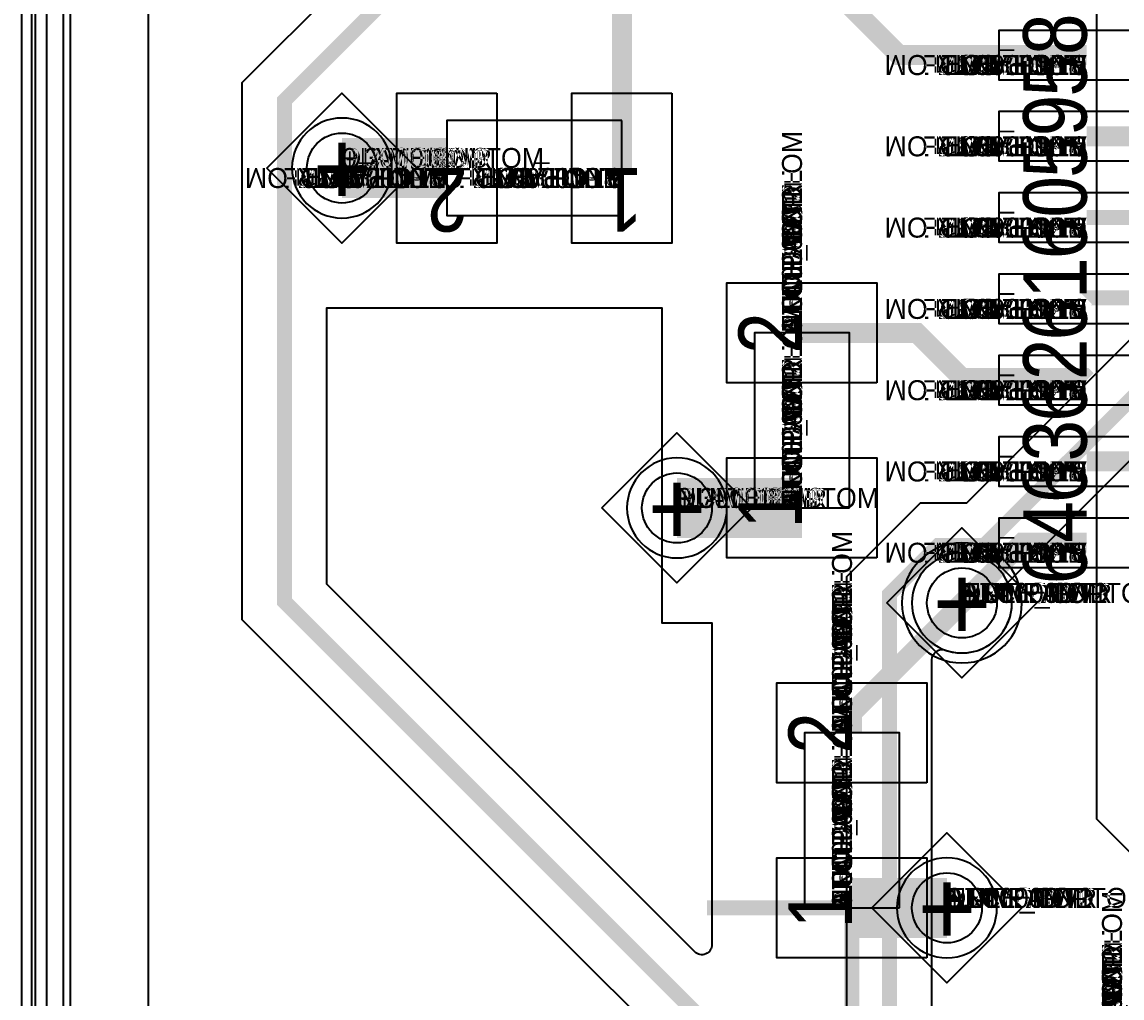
# Model space of a CAD drawing. Extents: x 0 to 323, y 0 to 320.
# Drawn here: x 0 to 11, y 68.7 to 78.46 of the extents above; entities that cross this region are included whole.
import ezdxf
from ezdxf.enums import TextEntityAlignment as Align

# ---------------------------------------------------------------- set-up
doc = ezdxf.new("R2010")
doc.units = 0
doc.header["$MEASUREMENT"] = 0
doc.layers.get('0').update_dxf_attribs({"linetype": 'CONTINUOUS'})
for name, color, linetype in [('BOARD_GEOMETRY_OUTLINE', 1, 'CONTINUOUS'), ('CDN_FIGURES', 7, 'CONTINUOUS'), ('ETCH_BOTTOM', 7, 'CONTINUOUS'), ('ETCH_GND', 3, 'CONTINUOUS'), ('ETCH_INT1', 4, 'CONTINUOUS'), ('ETCH_INT2', 5, 'CONTINUOUS'), ('ETCH_PWR', 6, 'CONTINUOUS'), ('ETCH_TOP', 2, 'CONTINUOUS'), ('MANUFACTURING_NCLEGEND-1-6', 8, 'CONTINUOUS'), ('PACKAGE_GEOMETRY_ASSEMBLY_TOP', 11, 'CONTINUOUS'), ('PACKAGE_GEOMETRY_PIN_NUMBER', 9, 'CONTINUOUS')]:
    doc.layers.add(name, color=color, linetype=linetype)

# ---------------------------------------------------------------- blocks, each defined once
blk = doc.blocks.new('PAD_INFO')
for tag in ['SHAPE_TYPE', 'PAD_HEIGHT', 'PAD_LAYER', 'PAD_TYPE', 'PAD_WIDTH']:
    blk.add_attdef(tag, (0, 0), '', height=0.2)
at = {"flags": 2}
blk.add_attdef('CDN_TYPE', (0, 0), '', height=0.2, dxfattribs=at)
blk = doc.blocks.new('DRILL_INFO')
at = {"flags": 2}
blk.add_attdef('CDN_TYPE', (0, 0), '', height=0.2, dxfattribs=at)
for tag in ['FSHAPE', 'FCHAR', 'DRILL_HEIGHT', 'DIAMETER', 'PLATED', 'DRILL_WIDTH']:
    blk.add_attdef(tag, (0, 0), '', height=0.2)
blk = doc.blocks.new('VIA0700X0300')
at = {"layer": 'ETCH_BOTTOM'}
blk.add_circle((0, 0), 0.35, dxfattribs=at)
at = {"layer": 'ETCH_GND'}
blk.add_circle((0, 0), 0.35, dxfattribs=at)
at = {"layer": 'ETCH_INT1'}
blk.add_circle((0, 0), 0.35, dxfattribs=at)
at = {"layer": 'ETCH_INT2'}
blk.add_circle((0, 0), 0.35, dxfattribs=at)
at = {"layer": 'ETCH_PWR'}
blk.add_circle((0, 0), 0.35, dxfattribs=at)
at = {"layer": 'ETCH_TOP'}
blk.add_circle((0, 0), 0.35, dxfattribs=at)
ref = blk.add_blockref('PAD_INFO', (0, 0))
ref.add_attrib('PAD_LAYER', 'ETCH_TOP', (0, 0), dxfattribs={"height": 0.2})
ref.add_attrib('SHAPE_TYPE', 'NULL', (0, 0), dxfattribs={"height": 0.2})
ref.add_attrib('PAD_TYPE', 'ANTIPAD', (0, 0), dxfattribs={"height": 0.2})
ref.add_attrib('PAD_WIDTH', '0.000000', (0, 0), dxfattribs={"height": 0.2})
ref.add_attrib('PAD_HEIGHT', '0.000000', (0, 0), dxfattribs={"height": 0.2})
ref = blk.add_blockref('PAD_INFO', (0, 0))
ref.add_attrib('PAD_LAYER', 'ETCH_GND', (0, 0), dxfattribs={"height": 0.2})
ref.add_attrib('SHAPE_TYPE', 'NULL', (0, 0), dxfattribs={"height": 0.2})
ref.add_attrib('PAD_TYPE', 'ANTIPAD', (0, 0), dxfattribs={"height": 0.2})
ref.add_attrib('PAD_WIDTH', '0.000000', (0, 0), dxfattribs={"height": 0.2})
ref.add_attrib('PAD_HEIGHT', '0.000000', (0, 0), dxfattribs={"height": 0.2})
ref = blk.add_blockref('PAD_INFO', (0, 0))
ref.add_attrib('PAD_LAYER', 'ETCH_INT1', (0, 0), dxfattribs={"height": 0.2})
ref.add_attrib('SHAPE_TYPE', 'NULL', (0, 0), dxfattribs={"height": 0.2})
ref.add_attrib('PAD_TYPE', 'ANTIPAD', (0, 0), dxfattribs={"height": 0.2})
ref.add_attrib('PAD_WIDTH', '0.000000', (0, 0), dxfattribs={"height": 0.2})
ref.add_attrib('PAD_HEIGHT', '0.000000', (0, 0), dxfattribs={"height": 0.2})
ref = blk.add_blockref('PAD_INFO', (0, 0))
ref.add_attrib('PAD_LAYER', 'ETCH_INT2', (0, 0), dxfattribs={"height": 0.2})
ref.add_attrib('SHAPE_TYPE', 'NULL', (0, 0), dxfattribs={"height": 0.2})
ref.add_attrib('PAD_TYPE', 'ANTIPAD', (0, 0), dxfattribs={"height": 0.2})
ref.add_attrib('PAD_WIDTH', '0.000000', (0, 0), dxfattribs={"height": 0.2})
ref.add_attrib('PAD_HEIGHT', '0.000000', (0, 0), dxfattribs={"height": 0.2})
ref = blk.add_blockref('PAD_INFO', (0, 0))
ref.add_attrib('PAD_LAYER', 'ETCH_PWR', (0, 0), dxfattribs={"height": 0.2})
ref.add_attrib('SHAPE_TYPE', 'NULL', (0, 0), dxfattribs={"height": 0.2})
ref.add_attrib('PAD_TYPE', 'ANTIPAD', (0, 0), dxfattribs={"height": 0.2})
ref.add_attrib('PAD_WIDTH', '0.000000', (0, 0), dxfattribs={"height": 0.2})
ref.add_attrib('PAD_HEIGHT', '0.000000', (0, 0), dxfattribs={"height": 0.2})
ref = blk.add_blockref('PAD_INFO', (0, 0))
ref.add_attrib('PAD_LAYER', 'ETCH_BOTTOM', (0, 0), dxfattribs={"height": 0.2})
ref.add_attrib('SHAPE_TYPE', 'NULL', (0, 0), dxfattribs={"height": 0.2})
ref.add_attrib('PAD_TYPE', 'ANTIPAD', (0, 0), dxfattribs={"height": 0.2})
ref.add_attrib('PAD_WIDTH', '0.000000', (0, 0), dxfattribs={"height": 0.2})
ref.add_attrib('PAD_HEIGHT', '0.000000', (0, 0), dxfattribs={"height": 0.2})
ref = blk.add_blockref('PAD_INFO', (0, 0))
ref.add_attrib('PAD_LAYER', 'ETCH_TOP', (0, 0), dxfattribs={"height": 0.2})
ref.add_attrib('SHAPE_TYPE', 'NULL', (0, 0), dxfattribs={"height": 0.2})
ref.add_attrib('PAD_TYPE', 'THERMAL', (0, 0), dxfattribs={"height": 0.2})
ref.add_attrib('PAD_WIDTH', '0.000000', (0, 0), dxfattribs={"height": 0.2})
ref.add_attrib('PAD_HEIGHT', '0.000000', (0, 0), dxfattribs={"height": 0.2})
ref = blk.add_blockref('PAD_INFO', (0, 0))
ref.add_attrib('PAD_LAYER', 'ETCH_GND', (0, 0), dxfattribs={"height": 0.2})
ref.add_attrib('SHAPE_TYPE', 'NULL', (0, 0), dxfattribs={"height": 0.2})
ref.add_attrib('PAD_TYPE', 'THERMAL', (0, 0), dxfattribs={"height": 0.2})
ref.add_attrib('PAD_WIDTH', '0.000000', (0, 0), dxfattribs={"height": 0.2})
ref.add_attrib('PAD_HEIGHT', '0.000000', (0, 0), dxfattribs={"height": 0.2})
ref = blk.add_blockref('PAD_INFO', (0, 0))
ref.add_attrib('PAD_LAYER', 'ETCH_INT1', (0, 0), dxfattribs={"height": 0.2})
ref.add_attrib('SHAPE_TYPE', 'NULL', (0, 0), dxfattribs={"height": 0.2})
ref.add_attrib('PAD_TYPE', 'THERMAL', (0, 0), dxfattribs={"height": 0.2})
ref.add_attrib('PAD_WIDTH', '0.000000', (0, 0), dxfattribs={"height": 0.2})
ref.add_attrib('PAD_HEIGHT', '0.000000', (0, 0), dxfattribs={"height": 0.2})
ref = blk.add_blockref('PAD_INFO', (0, 0))
ref.add_attrib('PAD_LAYER', 'ETCH_INT2', (0, 0), dxfattribs={"height": 0.2})
ref.add_attrib('SHAPE_TYPE', 'NULL', (0, 0), dxfattribs={"height": 0.2})
ref.add_attrib('PAD_TYPE', 'THERMAL', (0, 0), dxfattribs={"height": 0.2})
ref.add_attrib('PAD_WIDTH', '0.000000', (0, 0), dxfattribs={"height": 0.2})
ref.add_attrib('PAD_HEIGHT', '0.000000', (0, 0), dxfattribs={"height": 0.2})
ref = blk.add_blockref('PAD_INFO', (0, 0))
ref.add_attrib('PAD_LAYER', 'ETCH_PWR', (0, 0), dxfattribs={"height": 0.2})
ref.add_attrib('SHAPE_TYPE', 'NULL', (0, 0), dxfattribs={"height": 0.2})
ref.add_attrib('PAD_TYPE', 'THERMAL', (0, 0), dxfattribs={"height": 0.2})
ref.add_attrib('PAD_WIDTH', '0.000000', (0, 0), dxfattribs={"height": 0.2})
ref.add_attrib('PAD_HEIGHT', '0.000000', (0, 0), dxfattribs={"height": 0.2})
ref = blk.add_blockref('PAD_INFO', (0, 0))
ref.add_attrib('PAD_LAYER', 'ETCH_BOTTOM', (0, 0), dxfattribs={"height": 0.2})
ref.add_attrib('SHAPE_TYPE', 'NULL', (0, 0), dxfattribs={"height": 0.2})
ref.add_attrib('PAD_TYPE', 'THERMAL', (0, 0), dxfattribs={"height": 0.2})
ref.add_attrib('PAD_WIDTH', '0.000000', (0, 0), dxfattribs={"height": 0.2})
ref.add_attrib('PAD_HEIGHT', '0.000000', (0, 0), dxfattribs={"height": 0.2})
ref = blk.add_blockref('PAD_INFO', (0, 0))
ref.add_attrib('PAD_LAYER', 'ETCH_TOP', (0, 0), dxfattribs={"height": 0.2})
ref.add_attrib('SHAPE_TYPE', 'CIRCLE', (0, 0), dxfattribs={"height": 0.2})
ref.add_attrib('PAD_TYPE', 'REGULAR', (0, 0), dxfattribs={"height": 0.2})
ref.add_attrib('PAD_WIDTH', '0.700000', (0, 0), dxfattribs={"height": 0.2})
ref.add_attrib('PAD_HEIGHT', '0.700000', (0, 0), dxfattribs={"height": 0.2})
ref = blk.add_blockref('PAD_INFO', (0, 0))
ref.add_attrib('PAD_LAYER', 'ETCH_GND', (0, 0), dxfattribs={"height": 0.2})
ref.add_attrib('SHAPE_TYPE', 'CIRCLE', (0, 0), dxfattribs={"height": 0.2})
ref.add_attrib('PAD_TYPE', 'REGULAR', (0, 0), dxfattribs={"height": 0.2})
ref.add_attrib('PAD_WIDTH', '0.700000', (0, 0), dxfattribs={"height": 0.2})
ref.add_attrib('PAD_HEIGHT', '0.700000', (0, 0), dxfattribs={"height": 0.2})
ref = blk.add_blockref('PAD_INFO', (0, 0))
ref.add_attrib('PAD_LAYER', 'ETCH_INT1', (0, 0), dxfattribs={"height": 0.2})
ref.add_attrib('SHAPE_TYPE', 'CIRCLE', (0, 0), dxfattribs={"height": 0.2})
ref.add_attrib('PAD_TYPE', 'REGULAR', (0, 0), dxfattribs={"height": 0.2})
ref.add_attrib('PAD_WIDTH', '0.700000', (0, 0), dxfattribs={"height": 0.2})
ref.add_attrib('PAD_HEIGHT', '0.700000', (0, 0), dxfattribs={"height": 0.2})
ref = blk.add_blockref('PAD_INFO', (0, 0))
ref.add_attrib('PAD_LAYER', 'ETCH_INT2', (0, 0), dxfattribs={"height": 0.2})
ref.add_attrib('SHAPE_TYPE', 'CIRCLE', (0, 0), dxfattribs={"height": 0.2})
ref.add_attrib('PAD_TYPE', 'REGULAR', (0, 0), dxfattribs={"height": 0.2})
ref.add_attrib('PAD_WIDTH', '0.700000', (0, 0), dxfattribs={"height": 0.2})
ref.add_attrib('PAD_HEIGHT', '0.700000', (0, 0), dxfattribs={"height": 0.2})
ref = blk.add_blockref('PAD_INFO', (0, 0))
ref.add_attrib('PAD_LAYER', 'ETCH_PWR', (0, 0), dxfattribs={"height": 0.2})
ref.add_attrib('SHAPE_TYPE', 'CIRCLE', (0, 0), dxfattribs={"height": 0.2})
ref.add_attrib('PAD_TYPE', 'REGULAR', (0, 0), dxfattribs={"height": 0.2})
ref.add_attrib('PAD_WIDTH', '0.700000', (0, 0), dxfattribs={"height": 0.2})
ref.add_attrib('PAD_HEIGHT', '0.700000', (0, 0), dxfattribs={"height": 0.2})
ref = blk.add_blockref('PAD_INFO', (0, 0))
ref.add_attrib('PAD_LAYER', 'ETCH_BOTTOM', (0, 0), dxfattribs={"height": 0.2})
ref.add_attrib('SHAPE_TYPE', 'CIRCLE', (0, 0), dxfattribs={"height": 0.2})
ref.add_attrib('PAD_TYPE', 'REGULAR', (0, 0), dxfattribs={"height": 0.2})
ref.add_attrib('PAD_WIDTH', '0.700000', (0, 0), dxfattribs={"height": 0.2})
ref.add_attrib('PAD_HEIGHT', '0.700000', (0, 0), dxfattribs={"height": 0.2})
ref = blk.add_blockref('DRILL_INFO', (0, 0))
ref.add_attrib('DIAMETER', '0.300000', (0, 0), dxfattribs={"height": 0.2})
ref.add_attrib('PLATED', 'PLATED', (0, 0), dxfattribs={"height": 0.2})
ref.add_attrib('FSHAPE', 'DIAMOND', (0, 0), dxfattribs={"height": 0.2})
ref.add_attrib('FCHAR', '+', (0, 0), dxfattribs={"height": 0.2})
ref.add_attrib('DRILL_WIDTH', '1.500000', (0, 0), dxfattribs={"height": 0.2})
ref.add_attrib('DRILL_HEIGHT', '1.500000', (0, 0), dxfattribs={"height": 0.2})
for tag in ['CDN_TYPE', 'PIN']:
    blk.add_attdef(tag, (0, 0), '', height=0.2)
at = {"flags": 2}
for tag in ['PSTKNAME', 'BBV']:
    blk.add_attdef(tag, (0, 0), '', height=0.2, dxfattribs=at)
blk = doc.blocks.new('FIGURE_DIAMOND')
at = {"layer": 'CDN_FIGURES'}
blk.add_lwpolyline([(-0.5, 0), (0, 0.5), (0.5, 0), (0, -0.5)], close=True, dxfattribs=at)
blk = doc.blocks.new('RC1750X0500TS')
at = {"layer": 'ETCH_TOP'}
blk.add_lwpolyline([(-0.875, -0.25), (-0.875, 0.25), (0.875, 0.25), (0.875, -0.25)], close=True, dxfattribs=at)
ref = blk.add_blockref('PAD_INFO', (0, 0))
ref.add_attrib('PAD_LAYER', 'ETCH_TOP', (0, 0), dxfattribs={"height": 0.2})
ref.add_attrib('SHAPE_TYPE', 'NULL', (0, 0), dxfattribs={"height": 0.2})
ref.add_attrib('PAD_TYPE', 'ANTIPAD', (0, 0), dxfattribs={"height": 0.2})
ref.add_attrib('PAD_WIDTH', '0.000000', (0, 0), dxfattribs={"height": 0.2})
ref.add_attrib('PAD_HEIGHT', '0.000000', (0, 0), dxfattribs={"height": 0.2})
ref = blk.add_blockref('PAD_INFO', (0, 0))
ref.add_attrib('PAD_LAYER', 'ETCH_GND', (0, 0), dxfattribs={"height": 0.2})
ref.add_attrib('SHAPE_TYPE', 'NULL', (0, 0), dxfattribs={"height": 0.2})
ref.add_attrib('PAD_TYPE', 'ANTIPAD', (0, 0), dxfattribs={"height": 0.2})
ref.add_attrib('PAD_WIDTH', '0.000000', (0, 0), dxfattribs={"height": 0.2})
ref.add_attrib('PAD_HEIGHT', '0.000000', (0, 0), dxfattribs={"height": 0.2})
ref = blk.add_blockref('PAD_INFO', (0, 0))
ref.add_attrib('PAD_LAYER', 'ETCH_INT1', (0, 0), dxfattribs={"height": 0.2})
ref.add_attrib('SHAPE_TYPE', 'NULL', (0, 0), dxfattribs={"height": 0.2})
ref.add_attrib('PAD_TYPE', 'ANTIPAD', (0, 0), dxfattribs={"height": 0.2})
ref.add_attrib('PAD_WIDTH', '0.000000', (0, 0), dxfattribs={"height": 0.2})
ref.add_attrib('PAD_HEIGHT', '0.000000', (0, 0), dxfattribs={"height": 0.2})
ref = blk.add_blockref('PAD_INFO', (0, 0))
ref.add_attrib('PAD_LAYER', 'ETCH_INT2', (0, 0), dxfattribs={"height": 0.2})
ref.add_attrib('SHAPE_TYPE', 'NULL', (0, 0), dxfattribs={"height": 0.2})
ref.add_attrib('PAD_TYPE', 'ANTIPAD', (0, 0), dxfattribs={"height": 0.2})
ref.add_attrib('PAD_WIDTH', '0.000000', (0, 0), dxfattribs={"height": 0.2})
ref.add_attrib('PAD_HEIGHT', '0.000000', (0, 0), dxfattribs={"height": 0.2})
ref = blk.add_blockref('PAD_INFO', (0, 0))
ref.add_attrib('PAD_LAYER', 'ETCH_PWR', (0, 0), dxfattribs={"height": 0.2})
ref.add_attrib('SHAPE_TYPE', 'NULL', (0, 0), dxfattribs={"height": 0.2})
ref.add_attrib('PAD_TYPE', 'ANTIPAD', (0, 0), dxfattribs={"height": 0.2})
ref.add_attrib('PAD_WIDTH', '0.000000', (0, 0), dxfattribs={"height": 0.2})
ref.add_attrib('PAD_HEIGHT', '0.000000', (0, 0), dxfattribs={"height": 0.2})
ref = blk.add_blockref('PAD_INFO', (0, 0))
ref.add_attrib('PAD_LAYER', 'ETCH_BOTTOM', (0, 0), dxfattribs={"height": 0.2})
ref.add_attrib('SHAPE_TYPE', 'NULL', (0, 0), dxfattribs={"height": 0.2})
ref.add_attrib('PAD_TYPE', 'ANTIPAD', (0, 0), dxfattribs={"height": 0.2})
ref.add_attrib('PAD_WIDTH', '0.000000', (0, 0), dxfattribs={"height": 0.2})
ref.add_attrib('PAD_HEIGHT', '0.000000', (0, 0), dxfattribs={"height": 0.2})
ref = blk.add_blockref('PAD_INFO', (0, 0))
ref.add_attrib('PAD_LAYER', 'ETCH_TOP', (0, 0), dxfattribs={"height": 0.2})
ref.add_attrib('SHAPE_TYPE', 'NULL', (0, 0), dxfattribs={"height": 0.2})
ref.add_attrib('PAD_TYPE', 'THERMAL', (0, 0), dxfattribs={"height": 0.2})
ref.add_attrib('PAD_WIDTH', '0.000000', (0, 0), dxfattribs={"height": 0.2})
ref.add_attrib('PAD_HEIGHT', '0.000000', (0, 0), dxfattribs={"height": 0.2})
ref = blk.add_blockref('PAD_INFO', (0, 0))
ref.add_attrib('PAD_LAYER', 'ETCH_GND', (0, 0), dxfattribs={"height": 0.2})
ref.add_attrib('SHAPE_TYPE', 'NULL', (0, 0), dxfattribs={"height": 0.2})
ref.add_attrib('PAD_TYPE', 'THERMAL', (0, 0), dxfattribs={"height": 0.2})
ref.add_attrib('PAD_WIDTH', '0.000000', (0, 0), dxfattribs={"height": 0.2})
ref.add_attrib('PAD_HEIGHT', '0.000000', (0, 0), dxfattribs={"height": 0.2})
ref = blk.add_blockref('PAD_INFO', (0, 0))
ref.add_attrib('PAD_LAYER', 'ETCH_INT1', (0, 0), dxfattribs={"height": 0.2})
ref.add_attrib('SHAPE_TYPE', 'NULL', (0, 0), dxfattribs={"height": 0.2})
ref.add_attrib('PAD_TYPE', 'THERMAL', (0, 0), dxfattribs={"height": 0.2})
ref.add_attrib('PAD_WIDTH', '0.000000', (0, 0), dxfattribs={"height": 0.2})
ref.add_attrib('PAD_HEIGHT', '0.000000', (0, 0), dxfattribs={"height": 0.2})
ref = blk.add_blockref('PAD_INFO', (0, 0))
ref.add_attrib('PAD_LAYER', 'ETCH_INT2', (0, 0), dxfattribs={"height": 0.2})
ref.add_attrib('SHAPE_TYPE', 'NULL', (0, 0), dxfattribs={"height": 0.2})
ref.add_attrib('PAD_TYPE', 'THERMAL', (0, 0), dxfattribs={"height": 0.2})
ref.add_attrib('PAD_WIDTH', '0.000000', (0, 0), dxfattribs={"height": 0.2})
ref.add_attrib('PAD_HEIGHT', '0.000000', (0, 0), dxfattribs={"height": 0.2})
ref = blk.add_blockref('PAD_INFO', (0, 0))
ref.add_attrib('PAD_LAYER', 'ETCH_PWR', (0, 0), dxfattribs={"height": 0.2})
ref.add_attrib('SHAPE_TYPE', 'NULL', (0, 0), dxfattribs={"height": 0.2})
ref.add_attrib('PAD_TYPE', 'THERMAL', (0, 0), dxfattribs={"height": 0.2})
ref.add_attrib('PAD_WIDTH', '0.000000', (0, 0), dxfattribs={"height": 0.2})
ref.add_attrib('PAD_HEIGHT', '0.000000', (0, 0), dxfattribs={"height": 0.2})
ref = blk.add_blockref('PAD_INFO', (0, 0))
ref.add_attrib('PAD_LAYER', 'ETCH_BOTTOM', (0, 0), dxfattribs={"height": 0.2})
ref.add_attrib('SHAPE_TYPE', 'NULL', (0, 0), dxfattribs={"height": 0.2})
ref.add_attrib('PAD_TYPE', 'THERMAL', (0, 0), dxfattribs={"height": 0.2})
ref.add_attrib('PAD_WIDTH', '0.000000', (0, 0), dxfattribs={"height": 0.2})
ref.add_attrib('PAD_HEIGHT', '0.000000', (0, 0), dxfattribs={"height": 0.2})
ref = blk.add_blockref('PAD_INFO', (0, 0))
ref.add_attrib('PAD_LAYER', 'ETCH_TOP', (0, 0), dxfattribs={"height": 0.2})
ref.add_attrib('SHAPE_TYPE', 'RECTANGLE', (0, 0), dxfattribs={"height": 0.2})
ref.add_attrib('PAD_TYPE', 'REGULAR', (0, 0), dxfattribs={"height": 0.2})
ref.add_attrib('PAD_WIDTH', '1.750000', (0, 0), dxfattribs={"height": 0.2})
ref.add_attrib('PAD_HEIGHT', '0.500000', (0, 0), dxfattribs={"height": 0.2})
ref = blk.add_blockref('PAD_INFO', (0, 0))
ref.add_attrib('PAD_LAYER', 'ETCH_GND', (0, 0), dxfattribs={"height": 0.2})
ref.add_attrib('SHAPE_TYPE', 'NULL', (0, 0), dxfattribs={"height": 0.2})
ref.add_attrib('PAD_TYPE', 'REGULAR', (0, 0), dxfattribs={"height": 0.2})
ref.add_attrib('PAD_WIDTH', '0.000000', (0, 0), dxfattribs={"height": 0.2})
ref.add_attrib('PAD_HEIGHT', '0.000000', (0, 0), dxfattribs={"height": 0.2})
ref = blk.add_blockref('PAD_INFO', (0, 0))
ref.add_attrib('PAD_LAYER', 'ETCH_INT1', (0, 0), dxfattribs={"height": 0.2})
ref.add_attrib('SHAPE_TYPE', 'NULL', (0, 0), dxfattribs={"height": 0.2})
ref.add_attrib('PAD_TYPE', 'REGULAR', (0, 0), dxfattribs={"height": 0.2})
ref.add_attrib('PAD_WIDTH', '0.000000', (0, 0), dxfattribs={"height": 0.2})
ref.add_attrib('PAD_HEIGHT', '0.000000', (0, 0), dxfattribs={"height": 0.2})
ref = blk.add_blockref('PAD_INFO', (0, 0))
ref.add_attrib('PAD_LAYER', 'ETCH_INT2', (0, 0), dxfattribs={"height": 0.2})
ref.add_attrib('SHAPE_TYPE', 'NULL', (0, 0), dxfattribs={"height": 0.2})
ref.add_attrib('PAD_TYPE', 'REGULAR', (0, 0), dxfattribs={"height": 0.2})
ref.add_attrib('PAD_WIDTH', '0.000000', (0, 0), dxfattribs={"height": 0.2})
ref.add_attrib('PAD_HEIGHT', '0.000000', (0, 0), dxfattribs={"height": 0.2})
ref = blk.add_blockref('PAD_INFO', (0, 0))
ref.add_attrib('PAD_LAYER', 'ETCH_PWR', (0, 0), dxfattribs={"height": 0.2})
ref.add_attrib('SHAPE_TYPE', 'NULL', (0, 0), dxfattribs={"height": 0.2})
ref.add_attrib('PAD_TYPE', 'REGULAR', (0, 0), dxfattribs={"height": 0.2})
ref.add_attrib('PAD_WIDTH', '0.000000', (0, 0), dxfattribs={"height": 0.2})
ref.add_attrib('PAD_HEIGHT', '0.000000', (0, 0), dxfattribs={"height": 0.2})
ref = blk.add_blockref('PAD_INFO', (0, 0))
ref.add_attrib('PAD_LAYER', 'ETCH_BOTTOM', (0, 0), dxfattribs={"height": 0.2})
ref.add_attrib('SHAPE_TYPE', 'NULL', (0, 0), dxfattribs={"height": 0.2})
ref.add_attrib('PAD_TYPE', 'REGULAR', (0, 0), dxfattribs={"height": 0.2})
ref.add_attrib('PAD_WIDTH', '0.000000', (0, 0), dxfattribs={"height": 0.2})
ref.add_attrib('PAD_HEIGHT', '0.000000', (0, 0), dxfattribs={"height": 0.2})
ref = blk.add_blockref('DRILL_INFO', (0, 0))
ref.add_attrib('DIAMETER', '0.000000', (0, 0), dxfattribs={"height": 0.2})
ref.add_attrib('PLATED', 'PLATED', (0, 0), dxfattribs={"height": 0.2})
ref.add_attrib('FSHAPE', 'NULL', (0, 0), dxfattribs={"height": 0.2})
ref.add_attrib('DRILL_WIDTH', '0.000000', (0, 0), dxfattribs={"height": 0.2})
ref.add_attrib('DRILL_HEIGHT', '0.000000', (0, 0), dxfattribs={"height": 0.2})
for tag in ['CDN_TYPE', 'PIN']:
    blk.add_attdef(tag, (0, 0), '', height=0.2)
at = {"flags": 2}
for tag in ['PSTKNAME', 'BBV']:
    blk.add_attdef(tag, (0, 0), '', height=0.2, dxfattribs=at)
blk = doc.blocks.new('F613')
at = {"layer": 'ETCH_TOP'}
ref = blk.add_blockref('RC1750X0500TS', (13.847, 1.653), dxfattribs=dict(at, rotation=90))
ref.add_attrib('CDN_TYPE', 'PIN', (0, 0), dxfattribs={"height": 0.2})
ref.add_attrib('PIN', '49', (0, 0), dxfattribs={"height": 0.2})
ref = blk.add_blockref('RC1750X0500TS', (13.035, 1.653), dxfattribs=dict(at, rotation=90))
ref.add_attrib('CDN_TYPE', 'PIN', (0, 0), dxfattribs={"height": 0.2})
ref.add_attrib('PIN', '50', (0, 0), dxfattribs={"height": 0.2})
ref = blk.add_blockref('RC1750X0500TS', (12.221, 1.653), dxfattribs=dict(at, rotation=90))
ref.add_attrib('CDN_TYPE', 'PIN', (0, 0), dxfattribs={"height": 0.2})
ref.add_attrib('PIN', '51', (0, 0), dxfattribs={"height": 0.2})
ref = blk.add_blockref('RC1750X0500TS', (11.408, 1.653), dxfattribs=dict(at, rotation=90))
ref.add_attrib('CDN_TYPE', 'PIN', (0, 0), dxfattribs={"height": 0.2})
ref.add_attrib('PIN', '52', (0, 0), dxfattribs={"height": 0.2})
ref = blk.add_blockref('RC1750X0500TS', (10.595, 1.653), dxfattribs=dict(at, rotation=90))
ref.add_attrib('CDN_TYPE', 'PIN', (0, 0), dxfattribs={"height": 0.2})
ref.add_attrib('PIN', '53', (0, 0), dxfattribs={"height": 0.2})
ref = blk.add_blockref('RC1750X0500TS', (9.782, 1.653), dxfattribs=dict(at, rotation=90))
ref.add_attrib('CDN_TYPE', 'PIN', (0, 0), dxfattribs={"height": 0.2})
ref.add_attrib('PIN', '54', (0, 0), dxfattribs={"height": 0.2})
ref = blk.add_blockref('RC1750X0500TS', (8.969, 1.653), dxfattribs=dict(at, rotation=90))
ref.add_attrib('CDN_TYPE', 'PIN', (0, 0), dxfattribs={"height": 0.2})
ref.add_attrib('PIN', '55', (0, 0), dxfattribs={"height": 0.2})
ref = blk.add_blockref('RC1750X0500TS', (8.156, 1.653), dxfattribs=dict(at, rotation=90))
ref.add_attrib('CDN_TYPE', 'PIN', (0, 0), dxfattribs={"height": 0.2})
ref.add_attrib('PIN', '56', (0, 0), dxfattribs={"height": 0.2})
ref = blk.add_blockref('RC1750X0500TS', (7.343, 1.653), dxfattribs=dict(at, rotation=90))
ref.add_attrib('CDN_TYPE', 'PIN', (0, 0), dxfattribs={"height": 0.2})
ref.add_attrib('PIN', '57', (0, 0), dxfattribs={"height": 0.2})
ref = blk.add_blockref('RC1750X0500TS', (6.53, 1.653), dxfattribs=dict(at, rotation=90))
ref.add_attrib('CDN_TYPE', 'PIN', (0, 0), dxfattribs={"height": 0.2})
ref.add_attrib('PIN', '58', (0, 0), dxfattribs={"height": 0.2})
ref = blk.add_blockref('RC1750X0500TS', (5.717, 1.653), dxfattribs=dict(at, rotation=90))
ref.add_attrib('CDN_TYPE', 'PIN', (0, 0), dxfattribs={"height": 0.2})
ref.add_attrib('PIN', '59', (0, 0), dxfattribs={"height": 0.2})
ref = blk.add_blockref('RC1750X0500TS', (4.904, 1.653), dxfattribs=dict(at, rotation=90))
ref.add_attrib('CDN_TYPE', 'PIN', (0, 0), dxfattribs={"height": 0.2})
ref.add_attrib('PIN', '60', (0, 0), dxfattribs={"height": 0.2})
ref = blk.add_blockref('RC1750X0500TS', (4.091, 1.653), dxfattribs=dict(at, rotation=90))
ref.add_attrib('CDN_TYPE', 'PIN', (0, 0), dxfattribs={"height": 0.2})
ref.add_attrib('PIN', '61', (0, 0), dxfattribs={"height": 0.2})
ref = blk.add_blockref('RC1750X0500TS', (3.278, 1.653), dxfattribs=dict(at, rotation=90))
ref.add_attrib('CDN_TYPE', 'PIN', (0, 0), dxfattribs={"height": 0.2})
ref.add_attrib('PIN', '62', (0, 0), dxfattribs={"height": 0.2})
ref = blk.add_blockref('RC1750X0500TS', (2.465, 1.653), dxfattribs=dict(at, rotation=90))
ref.add_attrib('CDN_TYPE', 'PIN', (0, 0), dxfattribs={"height": 0.2})
ref.add_attrib('PIN', '63', (0, 0), dxfattribs={"height": 0.2})
ref = blk.add_blockref('RC1750X0500TS', (1.652, 1.653), dxfattribs=dict(at, rotation=90))
ref.add_attrib('CDN_TYPE', 'PIN', (0, 0), dxfattribs={"height": 0.2})
ref.add_attrib('PIN', '64', (0, 0), dxfattribs={"height": 0.2})
at = {"flags": 2}
for tag in ['SYMBOL_TYPE', 'CDN_TYPE', 'REFDES']:
    blk.add_attdef(tag, (0, 0), '', height=0.2, dxfattribs=at)
blk = doc.blocks.new('RC1000X1500TS')
at = {"layer": 'ETCH_TOP'}
blk.add_lwpolyline([(-0.5, -0.75), (-0.5, 0.75), (0.5, 0.75), (0.5, -0.75)], close=True, dxfattribs=at)
ref = blk.add_blockref('PAD_INFO', (0, 0))
ref.add_attrib('PAD_LAYER', 'ETCH_TOP', (0, 0), dxfattribs={"height": 0.2})
ref.add_attrib('SHAPE_TYPE', 'NULL', (0, 0), dxfattribs={"height": 0.2})
ref.add_attrib('PAD_TYPE', 'ANTIPAD', (0, 0), dxfattribs={"height": 0.2})
ref.add_attrib('PAD_WIDTH', '0.000000', (0, 0), dxfattribs={"height": 0.2})
ref.add_attrib('PAD_HEIGHT', '0.000000', (0, 0), dxfattribs={"height": 0.2})
ref = blk.add_blockref('PAD_INFO', (0, 0))
ref.add_attrib('PAD_LAYER', 'ETCH_GND', (0, 0), dxfattribs={"height": 0.2})
ref.add_attrib('SHAPE_TYPE', 'NULL', (0, 0), dxfattribs={"height": 0.2})
ref.add_attrib('PAD_TYPE', 'ANTIPAD', (0, 0), dxfattribs={"height": 0.2})
ref.add_attrib('PAD_WIDTH', '0.000000', (0, 0), dxfattribs={"height": 0.2})
ref.add_attrib('PAD_HEIGHT', '0.000000', (0, 0), dxfattribs={"height": 0.2})
ref = blk.add_blockref('PAD_INFO', (0, 0))
ref.add_attrib('PAD_LAYER', 'ETCH_INT1', (0, 0), dxfattribs={"height": 0.2})
ref.add_attrib('SHAPE_TYPE', 'NULL', (0, 0), dxfattribs={"height": 0.2})
ref.add_attrib('PAD_TYPE', 'ANTIPAD', (0, 0), dxfattribs={"height": 0.2})
ref.add_attrib('PAD_WIDTH', '0.000000', (0, 0), dxfattribs={"height": 0.2})
ref.add_attrib('PAD_HEIGHT', '0.000000', (0, 0), dxfattribs={"height": 0.2})
ref = blk.add_blockref('PAD_INFO', (0, 0))
ref.add_attrib('PAD_LAYER', 'ETCH_INT2', (0, 0), dxfattribs={"height": 0.2})
ref.add_attrib('SHAPE_TYPE', 'NULL', (0, 0), dxfattribs={"height": 0.2})
ref.add_attrib('PAD_TYPE', 'ANTIPAD', (0, 0), dxfattribs={"height": 0.2})
ref.add_attrib('PAD_WIDTH', '0.000000', (0, 0), dxfattribs={"height": 0.2})
ref.add_attrib('PAD_HEIGHT', '0.000000', (0, 0), dxfattribs={"height": 0.2})
ref = blk.add_blockref('PAD_INFO', (0, 0))
ref.add_attrib('PAD_LAYER', 'ETCH_PWR', (0, 0), dxfattribs={"height": 0.2})
ref.add_attrib('SHAPE_TYPE', 'NULL', (0, 0), dxfattribs={"height": 0.2})
ref.add_attrib('PAD_TYPE', 'ANTIPAD', (0, 0), dxfattribs={"height": 0.2})
ref.add_attrib('PAD_WIDTH', '0.000000', (0, 0), dxfattribs={"height": 0.2})
ref.add_attrib('PAD_HEIGHT', '0.000000', (0, 0), dxfattribs={"height": 0.2})
ref = blk.add_blockref('PAD_INFO', (0, 0))
ref.add_attrib('PAD_LAYER', 'ETCH_BOTTOM', (0, 0), dxfattribs={"height": 0.2})
ref.add_attrib('SHAPE_TYPE', 'NULL', (0, 0), dxfattribs={"height": 0.2})
ref.add_attrib('PAD_TYPE', 'ANTIPAD', (0, 0), dxfattribs={"height": 0.2})
ref.add_attrib('PAD_WIDTH', '0.000000', (0, 0), dxfattribs={"height": 0.2})
ref.add_attrib('PAD_HEIGHT', '0.000000', (0, 0), dxfattribs={"height": 0.2})
ref = blk.add_blockref('PAD_INFO', (0, 0))
ref.add_attrib('PAD_LAYER', 'ETCH_TOP', (0, 0), dxfattribs={"height": 0.2})
ref.add_attrib('SHAPE_TYPE', 'NULL', (0, 0), dxfattribs={"height": 0.2})
ref.add_attrib('PAD_TYPE', 'THERMAL', (0, 0), dxfattribs={"height": 0.2})
ref.add_attrib('PAD_WIDTH', '0.000000', (0, 0), dxfattribs={"height": 0.2})
ref.add_attrib('PAD_HEIGHT', '0.000000', (0, 0), dxfattribs={"height": 0.2})
ref = blk.add_blockref('PAD_INFO', (0, 0))
ref.add_attrib('PAD_LAYER', 'ETCH_GND', (0, 0), dxfattribs={"height": 0.2})
ref.add_attrib('SHAPE_TYPE', 'NULL', (0, 0), dxfattribs={"height": 0.2})
ref.add_attrib('PAD_TYPE', 'THERMAL', (0, 0), dxfattribs={"height": 0.2})
ref.add_attrib('PAD_WIDTH', '0.000000', (0, 0), dxfattribs={"height": 0.2})
ref.add_attrib('PAD_HEIGHT', '0.000000', (0, 0), dxfattribs={"height": 0.2})
ref = blk.add_blockref('PAD_INFO', (0, 0))
ref.add_attrib('PAD_LAYER', 'ETCH_INT1', (0, 0), dxfattribs={"height": 0.2})
ref.add_attrib('SHAPE_TYPE', 'NULL', (0, 0), dxfattribs={"height": 0.2})
ref.add_attrib('PAD_TYPE', 'THERMAL', (0, 0), dxfattribs={"height": 0.2})
ref.add_attrib('PAD_WIDTH', '0.000000', (0, 0), dxfattribs={"height": 0.2})
ref.add_attrib('PAD_HEIGHT', '0.000000', (0, 0), dxfattribs={"height": 0.2})
ref = blk.add_blockref('PAD_INFO', (0, 0))
ref.add_attrib('PAD_LAYER', 'ETCH_INT2', (0, 0), dxfattribs={"height": 0.2})
ref.add_attrib('SHAPE_TYPE', 'NULL', (0, 0), dxfattribs={"height": 0.2})
ref.add_attrib('PAD_TYPE', 'THERMAL', (0, 0), dxfattribs={"height": 0.2})
ref.add_attrib('PAD_WIDTH', '0.000000', (0, 0), dxfattribs={"height": 0.2})
ref.add_attrib('PAD_HEIGHT', '0.000000', (0, 0), dxfattribs={"height": 0.2})
ref = blk.add_blockref('PAD_INFO', (0, 0))
ref.add_attrib('PAD_LAYER', 'ETCH_PWR', (0, 0), dxfattribs={"height": 0.2})
ref.add_attrib('SHAPE_TYPE', 'NULL', (0, 0), dxfattribs={"height": 0.2})
ref.add_attrib('PAD_TYPE', 'THERMAL', (0, 0), dxfattribs={"height": 0.2})
ref.add_attrib('PAD_WIDTH', '0.000000', (0, 0), dxfattribs={"height": 0.2})
ref.add_attrib('PAD_HEIGHT', '0.000000', (0, 0), dxfattribs={"height": 0.2})
ref = blk.add_blockref('PAD_INFO', (0, 0))
ref.add_attrib('PAD_LAYER', 'ETCH_BOTTOM', (0, 0), dxfattribs={"height": 0.2})
ref.add_attrib('SHAPE_TYPE', 'NULL', (0, 0), dxfattribs={"height": 0.2})
ref.add_attrib('PAD_TYPE', 'THERMAL', (0, 0), dxfattribs={"height": 0.2})
ref.add_attrib('PAD_WIDTH', '0.000000', (0, 0), dxfattribs={"height": 0.2})
ref.add_attrib('PAD_HEIGHT', '0.000000', (0, 0), dxfattribs={"height": 0.2})
ref = blk.add_blockref('PAD_INFO', (0, 0))
ref.add_attrib('PAD_LAYER', 'ETCH_GND', (0, 0), dxfattribs={"height": 0.2})
ref.add_attrib('SHAPE_TYPE', 'NULL', (0, 0), dxfattribs={"height": 0.2})
ref.add_attrib('PAD_TYPE', 'REGULAR', (0, 0), dxfattribs={"height": 0.2})
ref.add_attrib('PAD_WIDTH', '0.000000', (0, 0), dxfattribs={"height": 0.2})
ref.add_attrib('PAD_HEIGHT', '0.000000', (0, 0), dxfattribs={"height": 0.2})
ref = blk.add_blockref('PAD_INFO', (0, 0))
ref.add_attrib('PAD_LAYER', 'ETCH_INT1', (0, 0), dxfattribs={"height": 0.2})
ref.add_attrib('SHAPE_TYPE', 'NULL', (0, 0), dxfattribs={"height": 0.2})
ref.add_attrib('PAD_TYPE', 'REGULAR', (0, 0), dxfattribs={"height": 0.2})
ref.add_attrib('PAD_WIDTH', '0.000000', (0, 0), dxfattribs={"height": 0.2})
ref.add_attrib('PAD_HEIGHT', '0.000000', (0, 0), dxfattribs={"height": 0.2})
ref = blk.add_blockref('PAD_INFO', (0, 0))
ref.add_attrib('PAD_LAYER', 'ETCH_INT2', (0, 0), dxfattribs={"height": 0.2})
ref.add_attrib('SHAPE_TYPE', 'NULL', (0, 0), dxfattribs={"height": 0.2})
ref.add_attrib('PAD_TYPE', 'REGULAR', (0, 0), dxfattribs={"height": 0.2})
ref.add_attrib('PAD_WIDTH', '0.000000', (0, 0), dxfattribs={"height": 0.2})
ref.add_attrib('PAD_HEIGHT', '0.000000', (0, 0), dxfattribs={"height": 0.2})
ref = blk.add_blockref('PAD_INFO', (0, 0))
ref.add_attrib('PAD_LAYER', 'ETCH_PWR', (0, 0), dxfattribs={"height": 0.2})
ref.add_attrib('SHAPE_TYPE', 'NULL', (0, 0), dxfattribs={"height": 0.2})
ref.add_attrib('PAD_TYPE', 'REGULAR', (0, 0), dxfattribs={"height": 0.2})
ref.add_attrib('PAD_WIDTH', '0.000000', (0, 0), dxfattribs={"height": 0.2})
ref.add_attrib('PAD_HEIGHT', '0.000000', (0, 0), dxfattribs={"height": 0.2})
ref = blk.add_blockref('PAD_INFO', (0, 0))
ref.add_attrib('PAD_LAYER', 'ETCH_BOTTOM', (0, 0), dxfattribs={"height": 0.2})
ref.add_attrib('SHAPE_TYPE', 'NULL', (0, 0), dxfattribs={"height": 0.2})
ref.add_attrib('PAD_TYPE', 'REGULAR', (0, 0), dxfattribs={"height": 0.2})
ref.add_attrib('PAD_WIDTH', '0.000000', (0, 0), dxfattribs={"height": 0.2})
ref.add_attrib('PAD_HEIGHT', '0.000000', (0, 0), dxfattribs={"height": 0.2})
ref = blk.add_blockref('DRILL_INFO', (0, 0))
ref.add_attrib('DIAMETER', '0.000000', (0, 0), dxfattribs={"height": 0.2})
ref.add_attrib('PLATED', 'PLATED', (0, 0), dxfattribs={"height": 0.2})
ref.add_attrib('FSHAPE', 'NULL', (0, 0), dxfattribs={"height": 0.2})
ref.add_attrib('DRILL_WIDTH', '0.000000', (0, 0), dxfattribs={"height": 0.2})
ref.add_attrib('DRILL_HEIGHT', '0.000000', (0, 0), dxfattribs={"height": 0.2})
ref = blk.add_blockref('PAD_INFO', (0, 0))
ref.add_attrib('PAD_LAYER', 'ETCH_TOP', (0, 0), dxfattribs={"height": 0.2})
ref.add_attrib('SHAPE_TYPE', 'RECTANGLE', (0, 0), dxfattribs={"height": 0.2})
ref.add_attrib('PAD_TYPE', 'REGULAR', (0, 0), dxfattribs={"height": 0.2})
ref.add_attrib('PAD_WIDTH', '1.000000', (0, 0), dxfattribs={"height": 0.2})
ref.add_attrib('PAD_HEIGHT', '1.500000', (0, 0), dxfattribs={"height": 0.2})
for tag in ['CDN_TYPE', 'PIN']:
    blk.add_attdef(tag, (0, 0), '', height=0.2)
at = {"flags": 2}
for tag in ['PSTKNAME', 'BBV']:
    blk.add_attdef(tag, (0, 0), '', height=0.2, dxfattribs=at)
blk = doc.blocks.new('F56')
at = {"layer": 'PACKAGE_GEOMETRY_ASSEMBLY_TOP'}
blk.add_lwpolyline([(0, -0.475), (1.75, -0.475), (1.75, 0.475), (0, 0.475)], close=True, dxfattribs=at)
at = {"layer": 'ETCH_TOP'}
ref = blk.add_blockref('RC1000X1500TS', (0, 0), dxfattribs=at)
ref.add_attrib('CDN_TYPE', 'PIN', (0, 0), dxfattribs={"height": 0.2})
ref.add_attrib('PIN', '1', (0, 0), dxfattribs={"height": 0.2})
ref = blk.add_blockref('RC1000X1500TS', (1.75, 0), dxfattribs=at)
ref.add_attrib('CDN_TYPE', 'PIN', (0, 0), dxfattribs={"height": 0.2})
ref.add_attrib('PIN', '2', (0, 0), dxfattribs={"height": 0.2})
at = {"flags": 2}
for tag in ['SYMBOL_TYPE', 'CDN_TYPE', 'REFDES']:
    blk.add_attdef(tag, (0, 0), '', height=0.2, dxfattribs=at)

msp = doc.modelspace()

# ---------------------------------------------------------------- linework, layer by layer
at = {"layer": 'BOARD_GEOMETRY_OUTLINE'}
msp.add_lwpolyline([(0, 116.6), (0, 118.2), (190.2, 118.2), (190.2, 0), (0, 0), (0, 118.2)], dxfattribs=at)
at = {"layer": 'ETCH_BOTTOM'}
msp.add_lwpolyline([(0.135, 0.375), (0.135, 117.746), (189.669, 117.746), (189.669, 0.375)], close=True, dxfattribs=at)
msp.add_lwpolyline([(53.162, 5.149), (50.205, 5.149), (48.746, 3.69), (11.318, 3.69), (9.779, 5.229, 0.590049), (9.608, 5.18), (9.608, 5.18, -5.885002), (9.332, 7.609, 0.796993), (9.525, 7.653), (9.525, 9.374), (3.9, 14.999), (3.9, 51.614), (18.136, 65.85), (18.964, 65.85), (19.177, 65.638, 0.668179), (19.35, 65.709), (19.35, 68.195), (18.946, 68.195), (18.199, 67.448), (13.79, 67.448), (10.75, 70.488), (10.75, 105.042)], format="xyb", dxfattribs=at)
msp.add_lwpolyline([(9.4, 73.25, 1), (9.4, 72.05, 1)], format="xyb", close=True, dxfattribs=at)
at = {"layer": 'ETCH_GND'}
msp.add_lwpolyline([(189.5, 0.35), (0.1, 0.35), (0.1, 117.55), (189.5, 117.55)], close=True, dxfattribs=at)
msp.add_lwpolyline([(9.9, 72.65, 1), (8.9, 72.65, 1)], format="xyb", close=True, dxfattribs=at)
at = {"layer": 'ETCH_INT1'}
msp.add_lwpolyline([(189.747, 0.331), (0.416, 0.331), (0.416, 117.577), (189.747, 117.577)], close=True, dxfattribs=at)
msp.add_lwpolyline([(10, 72.65, 1), (8.8, 72.65, 1)], format="xyb", close=True, dxfattribs=at)
at = {"layer": 'ETCH_INT2'}
msp.add_lwpolyline([(189.88, 0.665), (0.485, 0.665), (0.485, 117.596), (189.88, 117.596)], close=True, dxfattribs=at)
for points, format in [([(8.25, 19.458), (8.25, 64.499), (8.241, 64.513, -0.315934), (8.241, 65.087), (8.25, 65.1), (8.25, 72.914), (8.986, 73.65), (9.449, 73.65), (11.613, 75.814)], "xyb"), ([(9.1, 19.81), (9.1, 64.582), (9.105, 64.592, 0.218056), (9.105, 65.008), (9.1, 65.018), (9.1, 72.082, -0.516651), (9.235, 72.178, 0.635675), (9.868, 72.825), (9.857, 72.856), (12.214, 75.213), (12.227, 75.216, 0.36716), (12.598, 75.747, -0.70304), (12.771, 75.828), (14.42, 74.178), (14.395, 74.143, 0.961848), (15.181, 73.526, -0.438158), (15.33, 73.532), (18.617, 70.245), (18.617, 69.019), (20.225, 67.411), (20.225, 60.914)], "xyb"), ([(8.675, 64.825, 0.15, 0.15, 0), (8.675, 72.738, 0.15, 0.15, 0), (9.162, 73.225, 0.15, 0.15, 0), (9.625, 73.225, 0.15, 0.15, 0), (12.1, 75.7, 0.15, 0.15, 0)], "xyseb")]:
    msp.add_lwpolyline(points, format=format, dxfattribs=at)
at = {"layer": 'ETCH_PWR'}
msp.add_lwpolyline([(63.65, 30.6), (46.4, 30.6), (42.25, 34.75), (31.8, 34.75), (29.7, 36.85), (0.25, 36.85), (0.25, 117.35)], dxfattribs=at)
for points in [[(3.7, 77, 1), (2.7, 77, 1)], [(7.05, 73.6, 1), (6.05, 73.6, 1)], [(9.75, 69.6, 1), (8.75, 69.6, 1)]]:
    msp.add_lwpolyline(points, format="xyb", close=True, dxfattribs=at)
at = {"layer": 'ETCH_TOP'}
for points, format in [([(3.15, 78.801), (2.2, 77.851), (2.2, 72.486), (9.6, 65.086), (9.6, 64.95), (9.284, 64.95), (9.273, 64.986, 0.744649), (8.027, 64.986), (8.016, 64.95), (7.625, 64.95), (7.625, 62.65), (9.675, 62.65), (9.675, 64.85), (9.836, 64.85), (11.586, 63.1), (20.003, 63.1, -0.668179), (20.074, 62.927), (14.189, 57.042), (1.266, 57.042), (1.266, 116.848)], "xyb"), ([(4.3, 79.6, 0.15, 0.15, 0), (4.3, 79.35, 0.15, 0.15, 0), (2.625, 77.675, 0.15, 0.15, 0), (2.625, 72.662, 0.15, 0.15, 0), (11.762, 63.525, 0.15, 0.15, 0), (20.849, 63.525, 0.15, 0.15, 0), (22.999, 65.675, 0.15, 0.15, 0), (25.138, 65.675, 0.15, 0.15, 0), (26.95, 67.487, 0.15, 0.15, 0), (26.95, 67.613, 0.15, 0.15, 0), (30.137, 70.8, 0.15, 0.15, 0), (38.929, 70.8, 0.15, 0.15, 0), (39.247, 71.118, 0.15, 0.15, 0), (39.723, 71.118, 0.15, 0.15, 0), (40.041, 70.8, 0.15, 0.15, 0), (41.187, 70.8, 0.15, 0.15, 0), (41.787, 71.4, 0.15, 0.15, 0), (45.724, 71.4, 0.15, 0.15, 0), (49.024, 74.7, 0.15, 0.15, 0), (57.1, 74.7, 0.15, 0.15, 0), (57.65, 74.15, 0.15, 0.15, 0)], "xyseb"), ([(6, 77, 0.2, 0.2, 0), (6, 79.55, 0.2, 0.2, 0), (6.05, 79.6, 0.2, 0.2, 0)], "xyseb"), ([(10.647, 78.13, 0.2, 0.2, 0), (8.77, 78.13, 0.2, 0.2, 0), (7.3, 79.6, 0.2, 0.2, 0), (6.05, 79.6, 0.2, 0.2, 0)], "xyseb"), ([(12.1, 77.35, 0.2, 0.2, 0), (12.067, 77.317, 0.2, 0.2, 0), (10.647, 77.317, 0.2, 0.2, 0)], "xyseb"), ([(4.25, 77, 0.6, 0.6, 0), (3.2, 77, 0.6, 0.6, 0)], "xyseb"), ([(12.65, 76.55, 0.15, 0.15, 0), (12.604, 76.504, 0.15, 0.15, 0), (10.647, 76.504, 0.15, 0.15, 0)], "xyseb"), ([(12.1, 75.7, 0.15, 0.15, 0), (10.656, 75.7, 0.15, 0.15, 0), (10.647, 75.691, 0.15, 0.15, 0)], "xyseb"), ([(10.647, 74.878, 0.2, 0.2, 0), (10.625, 74.9, 0.2, 0.2, 0), (9.4, 74.9, 0.2, 0.2, 0), (8.95, 75.35, 0.2, 0.2, 0), (7.8, 75.35, 0.2, 0.2, 0)], "xyseb"), ([(10.647, 74.065, 0.2, 0.2, 0), (12.135, 74.065, 0.2, 0.2, 0)], "xyseb"), ([(7.8, 73.6, 0.6, 0.6, 0), (6.55, 73.6, 0.6, 0.6, 0)], "xyseb"), ([(10.647, 73.252, 0.2, 0.2, 0), (10.002, 73.252, 0.2, 0.2, 0), (9.4, 72.65, 0.2, 0.2, 0)], "xyseb"), ([(8.3, 71.35, 0.2, 0.2, 0), (8.3, 71.55, 0.2, 0.2, 0), (9.4, 72.65, 0.2, 0.2, 0)], "xyseb"), ([(8.3, 69.6, 0.6, 0.6, 0), (9.25, 69.6, 0.6, 0.6, 0)], "xyseb"), ([(6.849, 69.6, 0.15, 0.15, 0), (8.3, 69.6, 0.15, 0.15, 0)], "xyseb"), ([(8.3, 68.399, 0.15, 0.15, 0), (8.3, 69.6, 0.15, 0.15, 0)], "xyseb")]:
    msp.add_lwpolyline(points, format=format, dxfattribs=at)
msp.add_lwpolyline([(6.9, 69.233, -0.668179), (6.727, 69.161), (3.05, 72.838), (3.05, 75.6), (6.4, 75.6), (6.4, 72.45), (6.9, 72.45)], format="xyb", close=True, dxfattribs=at)

# ---------------------------------------------------------------- block references
for name, p, rotation in [('F613', (12.3, 71.6), 90), ('F56', (6, 77), 180), ('F56', (7.8, 73.6), 90), ('F56', (8.3, 69.6), 90), ('F56', (11, 66), 90)]:
    msp.add_blockref(name, p, dxfattribs=dict(rotation=rotation))
for p in [(3.2, 77), (6.55, 73.6), (9.4, 72.65), (9.25, 69.6)]:
    msp.add_blockref('VIA0700X0300', p, dxfattribs=at)
at = {"layer": 'MANUFACTURING_NCLEGEND-1-6', "xscale": 1.5, "yscale": 1.5}
for p in [(3.2, 77), (6.55, 73.6), (9.4, 72.65), (9.25, 69.6)]:
    msp.add_blockref('FIGURE_DIAMOND', p, dxfattribs=at)

# ---------------------------------------------------------------- texts
at = {"layer": 'MANUFACTURING_NCLEGEND-1-6'}
for p in [(3.2, 77), (6.55, 73.6), (9.4, 72.65), (9.25, 69.6)]:
    msp.add_text('+', height=0.75, dxfattribs=at).set_placement(p, align=Align.MIDDLE_CENTER)
at = {"layer": 'PACKAGE_GEOMETRY_PIN_NUMBER', "width": 0.88}
for s, rotation, p in [('58', 90, (10.647, 78.13)), ('59', 90, (10.647, 77.317)), ('2', 180, (4.25, 77)), ('1', 180, (6, 77)), ('60', 90, (10.647, 76.504)), ('61', 90, (10.647, 75.691)), ('2', 90, (7.8, 75.35)), ('62', 90, (10.647, 74.878)), ('63', 90, (10.647, 74.065)), ('1', 90, (7.8, 73.6)), ('64', 90, (10.647, 73.252)), ('2', 90, (8.3, 71.35)), ('1', 90, (8.3, 69.6))]:
    msp.add_text(s, height=0.635, rotation=rotation, dxfattribs=at).set_placement(p, align=Align.CENTER)

doc.saveas('drawing.dxf')
